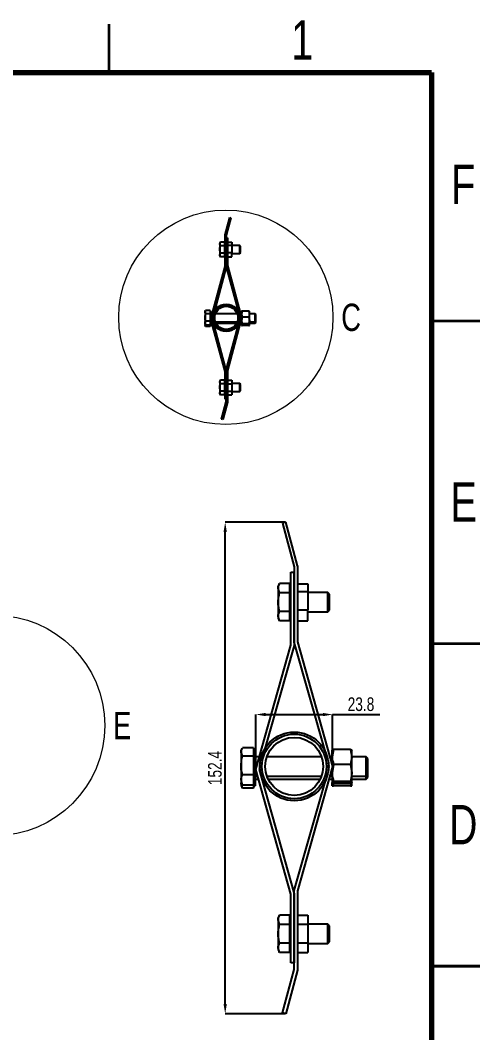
# Model space of a CAD drawing. Header units: millimetres. Extents: x -361 to 14022, y -1822 to 1455.
# Drawn here: x 4094.5 to 4165.8, y 136.6 to 293.5 of the extents above; entities that cross this region are included whole.
import ezdxf

# ---------------------------------------------------------------- set-up
doc = ezdxf.new("R2010")
doc.units = ezdxf.units.MM
doc.styles.add('SLDTEXTSTYLE0', font='TXT', dxfattribs={"width": 0.75})
doc.dimstyles.new('SLDDIMSTYLE11', dxfattribs={"dimtxt": 2.116667, "dimasz": 1.5, "dimexe": 0, "dimexo": 0.0625, "dimgap": 0.529167, "dimtad": 1, "dimdec": 1, "dimlfac": 2, "dimrnd": 1e-09, "dimzin": 12, "dimdsep": 46, "dimtxsty": 'SLDTEXTSTYLE0', "dimsah": 1, "dimcen": 0.09, "dimadec": 0, "dimazin": 3, "dimtfac": 1, "dimtdec": 1, "dimtofl": 0, "dimtmove": 0, "dimatfit": 3, "dimfxl": 1, "dimfrac": 2, "dimtolj": 1, "dimtzin": 12, "dimarcsym": 0})

# ---------------------------------------------------------------- blocks, each defined once
blk = doc.blocks.new('*D181')
at = {"color": 0, "linetype": 'Continuous', "lineweight": -2, "transparency": 16777216}
for p, q in [((4135.62, 215.7), (4126.29, 215.7)), ((4126.29, 141), (4126.29, 214.2)), ((4135.62, 139.5), (4126.29, 139.5))]:
    blk.add_line(p, q, dxfattribs=at)
at = {"color": 0, "linetype": 'Continuous', "transparency": 16777216}
for points in [[(4126.04, 214.2), (4126.54, 214.2), (4126.29, 215.7)], [(4126.04, 141), (4126.54, 141), (4126.29, 139.5)]]:
    blk.add_solid(points, dxfattribs=at)
at = {"layer": 'Defpoints', "color": 0, "linetype": 'Continuous', "transparency": 16777216}
for p in [(4126.29, 215.7), (4135.69, 215.7), (4135.69, 139.5)]:
    blk.add_point(p, dxfattribs=at)
at = {"color": 0, "linetype": 'Continuous', "lineweight": 18, "transparency": 16777216, "insert": (4124.7, 177.6), "char_height": 2.117, "attachment_point": 5, "rotation": 90, "style": 'SLDTEXTSTYLE0'}
blk.add_mtext('\\A1;152.4', dxfattribs=at)
blk = doc.blocks.new('*D182')
at = {"color": 0, "linetype": 'Continuous', "lineweight": -2, "transparency": 16777216}
for p, q in [((4131.05, 177.41), (4131.05, 185.89)), ((4132.55, 185.89), (4141.45, 185.89)), ((4142.95, 177.91), (4142.95, 185.89)), ((4142.95, 185.89), (4150.27, 185.89))]:
    blk.add_line(p, q, dxfattribs=at)
at = {"color": 0, "linetype": 'Continuous', "transparency": 16777216}
for points in [[(4132.55, 186.14), (4132.55, 185.64), (4131.05, 185.89)], [(4141.45, 186.14), (4141.45, 185.64), (4142.95, 185.89)]]:
    blk.add_solid(points, dxfattribs=at)
at = {"layer": 'Defpoints', "color": 0, "linetype": 'Continuous', "transparency": 16777216}
for p in [(4142.95, 185.89), (4142.95, 177.85), (4131.05, 177.35)]:
    blk.add_point(p, dxfattribs=at)
at = {"color": 0, "linetype": 'Continuous', "lineweight": 18, "transparency": 16777216, "insert": (4147.36, 187.48), "char_height": 2.117, "attachment_point": 5, "style": 'SLDTEXTSTYLE0'}
blk.add_mtext('\\A1;23.8', dxfattribs=at)

msp = doc.modelspace()

# ---------------------------------------------------------------- linework, layer by layer
at = {"color": 7, "linetype": 'Continuous', "lineweight": 35}
for p, q in [((4108.293202, 285.397813), (4108.293202, 292.897813)), ((4158.293202, 246.897813), (4165.793202, 246.897813)), ((4158.293202, 196.897813), (4165.793202, 196.897813)), ((4165.793202, 146.897813), (4158.293202, 146.897813)), ((4158.293202, 146.897813), (4165.793202, 146.897813))]:
    msp.add_line(p, q, dxfattribs=at)
at = {"color": 7, "linetype": 'Continuous', "lineweight": 70}
for p, q in [((3758.293202, 285.397813), (4158.293202, 285.397813)), ((4158.293202, 285.397813), (4158.293202, 8.397813))]:
    msp.add_line(p, q, dxfattribs=at)
at = {"color": 7, "linetype": 'Continuous', "lineweight": 25}
for p, q in [((4126.263749, 260.233712), (4126.988442, 262.938304)), ((4127.188442, 262.884715), (4126.463749, 260.180122)), ((4126.988442, 262.938304), (4127.188442, 262.884715)), ((4125.553065, 259.134823), (4125.463749, 258.980122)), ((4125.463749, 258.980122), (4125.463749, 258.846148)), ((4126.163749, 259.134823), (4125.553065, 259.134823)), ((4126.163749, 259.134823), (4126.163749, 258.846148)), ((4126.263749, 258.980122), (4126.163749, 258.980122)), ((4126.263749, 255.321061), (4126.263749, 260.233712)), ((4126.463749, 260.180122), (4126.463749, 255.294733)), ((4126.463749, 255.494733), (4126.463749, 259.780122)), ((4126.463749, 259.780122), (4126.663749, 259.780122)), ((4126.663749, 259.780122), (4126.663749, 255.521061)), ((4126.663749, 259.129051), (4127.303749, 259.129051)), ((4127.303749, 259.129051), (4127.303749, 258.654447)), ((4125.553065, 258.557472), (4125.463749, 258.846148)), ((4125.463749, 258.846148), (4125.463749, 257.980122)), ((4125.463749, 257.980122), (4125.463749, 257.114097)), ((4126.163749, 258.557472), (4125.553065, 258.557472)), ((4126.163749, 257.402772), (4125.553065, 257.402772)), ((4126.163749, 258.846148), (4126.163749, 258.557472)), ((4126.163749, 258.557472), (4126.163749, 257.980122)), ((4126.163749, 257.980122), (4126.163749, 257.402772)), ((4126.163749, 257.402772), (4126.163749, 257.114097)), ((4126.663749, 258.654447), (4127.303749, 258.654447)), ((4126.663749, 257.505519), (4127.303749, 257.505519)), ((4127.303749, 258.654447), (4127.303749, 257.505519)), ((4128.552849, 258.580122), (4127.303749, 258.580122)), ((4127.303749, 256.831194), (4127.303749, 257.505519)), ((4128.663749, 258.469222), (4128.552849, 258.580122)), ((4128.552849, 257.380122), (4128.552849, 258.580122)), ((4128.552849, 257.380122), (4128.663749, 257.491022)), ((4128.663749, 257.491022), (4128.663749, 258.469222)), ((4125.553065, 256.825422), (4125.463749, 257.114097)), ((4125.463749, 257.114097), (4125.463749, 256.980122)), ((4125.463749, 256.980122), (4125.553065, 256.825422)), ((4126.163749, 256.825422), (4125.553065, 256.825422)), ((4126.163749, 257.114097), (4126.163749, 256.825422)), ((4126.163749, 256.980122), (4126.263749, 256.980122)), ((4126.663749, 256.831194), (4127.303749, 256.831194)), ((4127.303749, 257.380122), (4128.552849, 257.380122)), ((4124.082631, 247.180122), (4126.263749, 255.321061)), ((4126.463749, 255.294733), (4124.636542, 248.474752)), ((4128.400019, 248.267681), (4126.463749, 255.494733)), ((4126.663749, 255.521061), (4128.844867, 247.380122)), ((4123.235537, 248.504463), (4123.163749, 248.380122)), ((4123.163749, 248.380122), (4123.163749, 248.27244)), ((4123.253065, 248.01182), (4123.163749, 248.27244)), ((4123.163749, 248.27244), (4123.163749, 247.435351)), ((4123.938749, 248.53306), (4123.253065, 248.53306)), ((4123.938749, 248.01182), (4123.253065, 248.01182)), ((4123.938749, 248.53306), (4123.938749, 248.27244)), ((4124.038749, 248.380122), (4123.938749, 248.380122)), ((4123.938749, 248.27244), (4123.938749, 248.01182)), ((4123.938749, 248.01182), (4123.938749, 247.435351)), ((4124.038749, 248.380122), (4124.038749, 247.435351)), ((4124.296967, 247.980122), (4124.038749, 247.980122)), ((4128.160805, 247.980122), (4124.766693, 247.980122)), ((4128.818749, 247.980122), (4128.684115, 247.980122)), ((4128.908065, 248.437988), (4128.818749, 247.973091)), ((4128.822333, 248.38633), (4128.818749, 248.380122)), ((4128.818749, 247.973091), (4128.818749, 248.379927)), ((4129.949433, 248.437988), (4128.908065, 248.437988)), ((4129.949433, 248.437988), (4130.038749, 247.973091)), ((4130.038749, 248.380122), (4130.035165, 248.38633)), ((4130.038749, 247.973091), (4130.038749, 248.379927)), ((4130.927849, 247.980122), (4130.038749, 247.980122)), ((4131.038749, 247.869222), (4130.927849, 247.980122)), ((4130.927849, 246.780122), (4130.927849, 247.980122)), ((4123.163749, 247.435351), (4123.163749, 246.543033)), ((4123.253065, 246.227184), (4123.163749, 246.543033)), ((4123.163749, 246.543033), (4123.163749, 246.380122)), ((4123.938749, 246.858882), (4123.253065, 246.858882)), ((4123.938749, 247.435351), (4123.938749, 246.858882)), ((4123.938749, 246.858882), (4123.938749, 246.543033)), ((4123.938749, 246.543033), (4123.938749, 246.227184)), ((4124.038749, 247.435351), (4124.038749, 246.380122)), ((4124.038749, 246.780122), (4124.189799, 246.780122)), ((4124.038749, 246.580122), (4124.243383, 246.580122)), ((4126.263749, 239.039183), (4124.082631, 247.180122)), ((4124.334028, 247.345632), (4124.289685, 247.180122)), ((4124.289685, 247.180122), (4126.463749, 239.065511)), ((4124.396853, 246.780122), (4124.420003, 246.780122)), ((4124.450437, 246.580122), (4124.489692, 246.580122)), ((4124.766693, 246.780122), (4128.160805, 246.780122)), ((4124.851298, 246.580122), (4128.076201, 246.580122)), ((4126.463749, 239.265511), (4128.400019, 246.492564)), ((4128.844867, 247.380122), (4126.663749, 239.239183)), ((4128.637813, 247.380122), (4128.584398, 247.579492)), ((4128.584398, 247.180753), (4128.637813, 247.380122)), ((4128.630531, 246.580122), (4128.818749, 246.580122)), ((4128.684115, 246.780122), (4128.818749, 246.780122)), ((4128.818749, 247.973091), (4128.818749, 247.477605)), ((4128.908065, 247.508193), (4128.818749, 246.979261)), ((4128.818749, 247.282639), (4128.818749, 246.979261)), ((4128.818749, 246.979261), (4128.818749, 246.386292)), ((4129.949433, 247.508193), (4128.908065, 247.508193)), ((4129.949433, 246.450328), (4128.908065, 246.450328)), ((4129.949433, 247.508193), (4130.038749, 246.979261)), ((4130.038749, 246.979261), (4130.038749, 247.973091)), ((4130.038749, 246.386292), (4130.038749, 246.979261)), ((4130.038749, 246.780122), (4130.927849, 246.780122)), ((4130.038749, 246.580122), (4130.927849, 246.580122)), ((4130.927849, 246.780122), (4131.038749, 246.891022)), ((4130.927849, 246.580122), (4130.927849, 246.780122)), ((4130.927849, 246.580122), (4131.038749, 246.691022)), ((4131.038749, 246.891022), (4131.038749, 247.869222)), ((4131.038749, 246.691022), (4131.038749, 246.891022)), ((4123.163749, 246.380122), (4123.235537, 246.255781)), ((4123.163749, 246.380122), (4123.163749, 246.314097)), ((4123.253065, 246.025422), (4123.163749, 246.314097)), ((4123.163749, 246.314097), (4123.163749, 246.180122)), ((4123.163749, 246.180122), (4123.253065, 246.025422)), ((4123.241343, 246.259133), (4123.253065, 246.227184)), ((4123.938749, 246.227184), (4123.253065, 246.227184)), ((4123.938749, 246.025422), (4123.253065, 246.025422)), ((4123.938749, 246.380122), (4124.038749, 246.380122)), ((4123.938749, 246.227184), (4123.938749, 246.025422)), ((4123.938749, 246.180122), (4124.038749, 246.180122)), ((4124.038749, 246.380122), (4124.038749, 246.180122)), ((4128.818749, 246.180123), (4128.818749, 246.386292)), ((4128.818749, 246.380122), (4128.822333, 246.373914)), ((4128.883667, 246.30869), (4128.908065, 246.181006)), ((4129.949433, 246.322256), (4128.908065, 246.322256)), ((4129.949433, 246.181006), (4128.908065, 246.181006)), ((4129.949433, 246.179241), (4128.908065, 246.179241)), ((4129.973832, 246.30869), (4129.949433, 246.181006)), ((4130.035165, 246.373914), (4130.038749, 246.380122)), ((4130.038749, 246.180123), (4130.038749, 246.386292)), ((4126.263749, 234.780122), (4126.263749, 239.039183)), ((4126.463749, 234.380122), (4126.463749, 239.265511)), ((4126.463749, 239.065511), (4126.463749, 234.780122)), ((4126.663749, 239.239183), (4126.663749, 234.326532)), ((4125.553065, 237.734823), (4125.463749, 237.580122)), ((4125.463749, 237.580122), (4125.463749, 237.446148)), ((4125.553065, 237.157472), (4125.463749, 237.446148)), ((4125.463749, 237.446148), (4125.463749, 236.580122)), ((4126.163749, 237.734823), (4125.553065, 237.734823)), ((4126.163749, 237.157472), (4125.553065, 237.157472)), ((4126.163749, 237.734823), (4126.163749, 237.446148)), ((4126.263749, 237.580122), (4126.163749, 237.580122)), ((4126.163749, 237.446148), (4126.163749, 237.157472)), ((4126.163749, 237.157472), (4126.163749, 236.580122)), ((4126.663749, 237.73463), (4127.303749, 237.73463)), ((4126.663749, 237.175661), (4127.303749, 237.175661)), ((4127.303749, 237.73463), (4127.303749, 237.175661)), ((4128.552849, 237.180122), (4127.303749, 237.180122)), ((4127.303749, 237.175661), (4127.303749, 236.021154)), ((4128.663749, 237.069222), (4128.552849, 237.180122)), ((4128.552849, 235.980122), (4128.552849, 237.180122)), ((4128.663749, 236.091022), (4128.663749, 237.069222)), ((4125.463749, 236.580122), (4125.463749, 235.714097)), ((4125.553065, 235.425422), (4125.463749, 235.714097)), ((4125.463749, 235.714097), (4125.463749, 235.580122)), ((4125.463749, 235.580122), (4125.553065, 235.425422)), ((4126.163749, 236.002772), (4125.553065, 236.002772)), ((4126.163749, 235.425422), (4125.553065, 235.425422)), ((4126.163749, 236.580122), (4126.163749, 236.002772)), ((4126.163749, 236.002772), (4126.163749, 235.714097)), ((4126.163749, 235.714097), (4126.163749, 235.425422)), ((4126.163749, 235.580122), (4126.263749, 235.580122)), ((4126.663749, 236.021154), (4127.303749, 236.021154)), ((4126.663749, 235.425615), (4127.303749, 235.425615)), ((4127.303749, 236.021154), (4127.303749, 235.425615)), ((4127.303749, 235.980122), (4128.552849, 235.980122)), ((4128.552849, 235.980122), (4128.663749, 236.091022)), ((4125.739056, 231.67553), (4126.463749, 234.380122)), ((4126.663749, 234.326532), (4125.939056, 231.62194)), ((4126.463749, 234.780122), (4126.263749, 234.780122)), ((4125.939056, 231.62194), (4125.739056, 231.67553))]:
    msp.add_line(p, q, dxfattribs=at)
for p, q in [((4135.687329, 215.698502), (4135.187271, 215.564513)), ((4136.499157, 207.936237), (4136.999215, 207.936237))]:
    msp.add_line(p, q)
at = {"linetype": 'Continuous', "lineweight": 25}
for p, q in [((4135.187271, 215.564513), (4136.999215, 208.802245)), ((4137.499273, 208.936237), (4135.687329, 215.698502)), ((4136.999215, 208.802245), (4136.999215, 196.587356)), ((4137.499273, 208.936237), (4137.499273, 197.153241)), ((4136.499157, 196.653182), (4136.499157, 207.936237)), ((4136.999215, 197.087413), (4136.999215, 207.80213)), ((4134.722242, 206.188695), (4134.498925, 205.801898)), ((4134.498925, 205.801898), (4134.498925, 205.466924)), ((4136.249128, 206.188695), (4134.722242, 206.188695)), ((4136.249128, 206.188695), (4136.249128, 205.466924)), ((4136.499157, 205.801898), (4136.249128, 205.801898)), ((4137.499273, 206.174263), (4139.099459, 206.174263)), ((4139.099459, 206.174263), (4139.099459, 204.987617)), ((4134.722242, 204.74515), (4134.498925, 205.466924)), ((4134.498925, 205.466924), (4134.498925, 203.301608)), ((4136.249128, 204.74515), (4134.722242, 204.74515)), ((4136.249128, 205.466924), (4136.249128, 204.74515)), ((4136.249128, 204.74515), (4136.249128, 203.301608)), ((4137.499273, 204.987617), (4139.099459, 204.987617)), ((4139.099459, 204.987617), (4139.099459, 202.114962)), ((4142.222571, 204.801781), (4139.099459, 204.801781)), ((4142.499853, 204.5245), (4142.222571, 204.801781)), ((4142.222571, 201.801435), (4142.222571, 204.801781)), ((4142.499853, 202.078716), (4142.499853, 204.5245)), ((4134.498925, 203.301608), (4134.498925, 201.136292)), ((4136.249128, 203.301608), (4136.249128, 201.858064)), ((4134.722242, 200.414521), (4134.498925, 201.136292)), ((4134.498925, 201.136292), (4134.498925, 200.801318)), ((4136.249128, 201.858064), (4134.722242, 201.858064)), ((4136.249128, 201.858064), (4136.249128, 201.136292)), ((4136.249128, 201.136292), (4136.249128, 200.414521)), ((4137.499273, 202.114962), (4139.099459, 202.114962)), ((4139.099459, 200.428953), (4139.099459, 202.114962)), ((4139.099459, 201.801435), (4142.222571, 201.801435)), ((4142.222571, 201.801435), (4142.499853, 202.078716)), ((4134.498925, 200.801318), (4134.722242, 200.414521)), ((4136.249128, 200.414521), (4134.722242, 200.414521)), ((4136.249128, 200.801318), (4136.499157, 200.801318)), ((4137.499273, 200.428953), (4139.099459, 200.428953)), ((4131.04573, 177.348473), (4136.499157, 196.653182)), ((4136.999215, 196.587356), (4132.430667, 180.585423)), ((4141.840451, 180.067686), (4136.999215, 197.087413)), ((4137.499273, 197.153241), (4142.9527, 177.848531)), ((4128.927749, 180.65971), (4128.748257, 180.348821)), ((4130.685982, 180.731211), (4128.971574, 180.731211)), ((4130.685982, 180.731211), (4130.685982, 180.079585)), ((4143.110715, 180.493503), (4142.887398, 179.331124)), ((4145.714435, 180.493503), (4143.110715, 180.493503)), ((4145.714435, 180.493503), (4145.937752, 179.331124)), ((4128.748257, 180.348821), (4128.748257, 180.079585)), ((4128.971574, 179.427959), (4128.748257, 180.079585)), ((4128.748257, 180.079585), (4128.748257, 177.986619)), ((4130.685982, 179.427959), (4128.971574, 179.427959)), ((4130.936011, 180.348821), (4130.685982, 180.348821)), ((4130.685982, 180.079585), (4130.685982, 179.427959)), ((4130.685982, 179.427959), (4130.685982, 177.986619)), ((4130.936011, 180.348821), (4130.936011, 177.986619)), ((4131.581631, 179.348705), (4130.936011, 179.348705)), ((4141.242348, 179.348705), (4132.756081, 179.348705)), ((4142.887398, 179.348705), (4142.550774, 179.348705)), ((4142.89636, 180.364344), (4142.887398, 180.348821)), ((4142.887398, 179.331124), (4142.887398, 180.348333)), ((4142.887398, 179.331124), (4142.887398, 178.092267)), ((4145.937752, 180.348821), (4145.928791, 180.364344)), ((4145.937752, 179.331124), (4145.937752, 180.348333)), ((4148.16076, 179.348705), (4145.937752, 179.348705)), ((4145.937752, 176.846261), (4145.937752, 179.331124)), ((4148.438043, 179.071423), (4148.16076, 179.348705)), ((4148.16076, 175.848299), (4148.16076, 179.348705)), ((4148.438043, 176.125581), (4148.438043, 179.071423)), ((4128.748257, 177.986619), (4128.748257, 175.755565)), ((4130.685982, 177.986619), (4130.685982, 176.545279)), ((4130.936011, 177.986619), (4130.936011, 175.348241)), ((4131.674295, 177.762295), (4131.563424, 177.348473)), ((4142.9527, 177.848531), (4137.499273, 158.543822)), ((4142.435006, 177.848531), (4142.301453, 178.347013)), ((4142.301453, 177.350049), (4142.435006, 177.848531)), ((4143.110715, 178.168746), (4142.887398, 176.846261)), ((4142.887398, 177.604795), (4142.887398, 176.846261)), ((4145.714435, 178.168746), (4143.110715, 178.168746)), ((4145.714435, 178.168746), (4145.937752, 176.846261)), ((4130.685982, 176.545279), (4128.971574, 176.545279)), ((4130.685982, 176.545279), (4130.685982, 175.755565)), ((4130.936011, 176.348357), (4131.31368, 176.348357)), ((4130.936011, 175.848299), (4131.447656, 175.848299)), ((4136.499157, 158.043763), (4131.04573, 177.348473)), ((4131.563424, 177.348473), (4136.999215, 158.109591)), ((4131.831375, 176.348357), (4131.889255, 176.348357)), ((4131.96535, 175.848299), (4132.0635, 175.848299)), ((4132.756081, 176.348357), (4141.242348, 176.348357)), ((4132.967618, 175.848299), (4141.030812, 175.848299)), ((4142.416798, 175.848299), (4142.887398, 175.848299)), ((4142.550774, 176.348357), (4142.887398, 176.348357)), ((4142.887398, 176.846261), (4142.887398, 175.363667)), ((4145.937752, 175.363667), (4145.937752, 176.846261)), ((4145.937752, 176.348357), (4148.16076, 176.348357)), ((4145.937752, 175.848299), (4148.16076, 175.848299)), ((4148.16076, 176.348357), (4148.438043, 176.625639)), ((4148.16076, 175.848299), (4148.438043, 176.125581)), ((4128.971574, 174.965851), (4128.748257, 175.755565)), ((4128.748257, 175.755565), (4128.748257, 175.348241)), ((4128.748257, 175.348241), (4128.927749, 175.037352)), ((4128.748257, 175.348241), (4128.748257, 175.183158)), ((4128.971574, 174.461387), (4128.748257, 175.183158)), ((4128.748257, 175.183158), (4128.748257, 174.848183)), ((4128.748257, 174.848183), (4128.971574, 174.461387)), ((4128.942264, 175.045732), (4128.971574, 174.965851)), ((4130.685982, 174.965851), (4128.971574, 174.965851)), ((4130.685982, 174.461387), (4128.971574, 174.461387)), ((4130.685982, 175.755565), (4130.685982, 174.461387)), ((4130.685982, 175.348241), (4130.936011, 175.348241)), ((4130.685982, 174.848183), (4130.936011, 174.848183)), ((4130.936011, 175.348241), (4130.936011, 174.848183)), ((4136.999215, 158.609648), (4141.840451, 175.629377)), ((4142.887398, 174.848186), (4142.887398, 175.363667)), ((4142.887398, 175.348241), (4142.89636, 175.332719)), ((4143.049711, 175.169639), (4143.110715, 174.850392)), ((4145.714435, 175.523775), (4143.110715, 175.523775)), ((4145.714435, 175.20356), (4143.110715, 175.20356)), ((4145.714435, 174.850392), (4143.110715, 174.850392)), ((4145.714435, 174.84598), (4143.110715, 174.84598)), ((4145.77544, 175.169639), (4145.714435, 174.850392)), ((4145.928791, 175.332719), (4145.937752, 175.348241)), ((4145.937752, 174.848186), (4145.937752, 175.363667)), ((4136.999215, 146.39476), (4136.999215, 158.609648)), ((4137.499273, 158.543822), (4137.499273, 146.260768)), ((4136.499157, 147.394874), (4136.499157, 158.043763)), ((4136.999215, 158.109591), (4136.999215, 147.394874)), ((4134.722242, 154.782483), (4134.498925, 154.395686)), ((4134.498925, 154.395686), (4134.498925, 154.060712)), ((4134.722242, 153.338941), (4134.498925, 154.060712)), ((4134.498925, 154.060712), (4134.498925, 151.895396)), ((4136.249128, 154.782483), (4134.722242, 154.782483)), ((4136.249128, 154.782483), (4136.249128, 154.060712)), ((4136.499157, 154.395686), (4136.249128, 154.395686)), ((4136.249128, 154.060712), (4136.249128, 153.338941)), ((4137.499273, 154.782001), (4139.099459, 154.782001)), ((4139.099459, 154.782001), (4139.099459, 153.384417)), ((4136.249128, 153.338941), (4134.722242, 153.338941)), ((4136.249128, 153.338941), (4136.249128, 151.895396)), ((4137.499273, 153.384417), (4139.099459, 153.384417)), ((4142.222571, 153.39557), (4139.099459, 153.39557)), ((4139.099459, 153.384417), (4139.099459, 150.497813)), ((4142.499853, 153.118289), (4142.222571, 153.39557)), ((4142.222571, 150.395223), (4142.222571, 153.39557)), ((4142.499853, 150.672504), (4142.499853, 153.118289)), ((4134.498925, 151.895396), (4134.498925, 149.730081)), ((4136.249128, 151.895396), (4136.249128, 150.451854)), ((4142.222571, 150.395223), (4142.499853, 150.672504)), ((4134.722242, 149.00831), (4134.498925, 149.730081)), ((4134.498925, 149.730081), (4134.498925, 149.395107)), ((4134.498925, 149.395107), (4134.722242, 149.00831)), ((4136.249128, 150.451854), (4134.722242, 150.451854)), ((4136.249128, 150.451854), (4136.249128, 149.730081)), ((4136.249128, 149.730081), (4136.249128, 149.00831)), ((4136.249128, 149.395107), (4136.499157, 149.395107)), ((4137.499273, 150.497813), (4139.099459, 150.497813)), ((4139.099459, 150.497813), (4139.099459, 149.008792)), ((4139.099459, 150.395223), (4142.222571, 150.395223)), ((4136.249128, 149.00831), (4134.722242, 149.00831)), ((4137.499273, 149.008792), (4139.099459, 149.008792)), ((4135.187271, 139.632491), (4136.999215, 146.39476)), ((4137.499273, 146.260768), (4135.687329, 139.498503)), ((4136.999215, 147.394874), (4136.499157, 147.394874)), ((4135.687329, 139.498503), (4135.187271, 139.632491))]:
    msp.add_line(p, q, dxfattribs=at)
at = {"color": 7, "linetype": 'Continuous', "lineweight": 18}
for centre, radius in [((4126.385985, 247.464454), 16.623248), ((4090.520585, 184.192082), 17.082668)]:
    msp.add_circle(centre, radius, dxfattribs=at)
at = {"color": 7, "linetype": 'Continuous', "lineweight": 25}
for radius in [2.13, 2, 1.8]:
    msp.add_circle((4126.463749, 247.380122), radius, dxfattribs=at)
at = {"linetype": 'Continuous', "lineweight": 25}
for radius in [5.325618, 5.00058, 4.500522]:
    msp.add_circle((4136.999215, 177.848531), radius, dxfattribs=at)
at = {"color": 7, "linetype": 'Continuous', "lineweight": 25}
for points, knots in [([(4125.463749, 258.846148), (4125.463838, 258.852991), (4125.465109, 258.950473), (4125.510687, 259.046001), (4125.553065, 259.134823)], [0, 0, 0, 0, 0.0702005767, 1, 1, 1, 1]), ([(4125.463749, 257.980122), (4125.475002, 258.134347), (4125.489264, 258.329815), (4125.541949, 258.517806), (4125.553065, 258.557472)], [0, 0, 0, 0, 0.7889992378, 1, 1, 1, 1]), ([(4125.553065, 257.402772), (4125.516539, 257.549046), (4125.468987, 257.73947), (4125.464735, 257.934829), (4125.463749, 257.980122)], [0, 0, 0, 0, 0.7681507272, 1, 1, 1, 1]), ([(4125.463749, 257.114097), (4125.463838, 257.12094), (4125.465109, 257.218422), (4125.510687, 257.31395), (4125.553065, 257.402772)], [0, 0, 0, 0, 0.0702005767, 1, 1, 1, 1]), ([(4123.163749, 248.27244), (4123.163828, 248.278619), (4123.164816, 248.355833), (4123.204674, 248.4315), (4123.241343, 248.501112)], [0, 0, 0, 0, 0.0800192478, 1, 1, 1, 1]), ([(4123.163749, 247.435351), (4123.175002, 247.58934), (4123.189264, 247.78451), (4123.241949, 247.972214), (4123.253065, 248.01182)], [0, 0, 0, 0, 0.7889992377, 1, 1, 1, 1]), ([(4128.908065, 248.437988), (4128.894582, 248.432612), (4128.842232, 248.411739), (4128.828755, 248.390053), (4128.818749, 248.373952)], [0, 0, 0, 0, 0.2575513451, 1, 1, 1, 1]), ([(4129.949433, 248.437988), (4129.962916, 248.432612), (4130.015267, 248.411739), (4130.028743, 248.390053), (4130.038749, 248.373952)], [0, 0, 0, 0, 0.2575513451, 1, 1, 1, 1]), ([(4123.253065, 246.858882), (4123.216539, 247.004933), (4123.168987, 247.195066), (4123.164735, 247.390126), (4123.163749, 247.435351)], [0, 0, 0, 0, 0.7681507276, 1, 1, 1, 1]), ([(4123.163749, 246.543033), (4123.163838, 246.55052), (4123.165109, 246.657179), (4123.210687, 246.761699), (4123.253065, 246.858882)], [0, 0, 0, 0, 0.0702005767, 1, 1, 1, 1]), ([(4128.818749, 247.973091), (4128.818838, 247.96207), (4128.820109, 247.805079), (4128.865687, 247.651237), (4128.908065, 247.508193)], [0, 0, 0, 0, 0.0702005767, 1, 1, 1, 1]), ([(4128.818749, 246.979261), (4128.818838, 246.966722), (4128.820109, 246.788107), (4128.865687, 246.613074), (4128.908065, 246.450328)], [0, 0, 0, 0, 0.0702005767, 1, 1, 1, 1]), ([(4128.908065, 246.450328), (4128.894582, 246.444952), (4128.842232, 246.424079), (4128.828755, 246.402393), (4128.818749, 246.386292)], [0, 0, 0, 0, 0.2575513451, 1, 1, 1, 1]), ([(4130.038749, 247.973091), (4130.03866, 247.96207), (4130.037389, 247.805079), (4129.991811, 247.651237), (4129.949433, 247.508193)], [0, 0, 0, 0, 0.0702005767, 1, 1, 1, 1]), ([(4130.038749, 246.979261), (4130.03866, 246.966722), (4130.037389, 246.788107), (4129.991811, 246.613074), (4129.949433, 246.450328)], [0, 0, 0, 0, 0.0702005767, 1, 1, 1, 1]), ([(4129.949433, 246.450328), (4129.962916, 246.444952), (4130.015267, 246.424079), (4130.028743, 246.402393), (4130.038749, 246.386292)], [0, 0, 0, 0, 0.2575513451, 1, 1, 1, 1]), ([(4123.163749, 246.314097), (4123.163479, 246.320956), (4123.162832, 246.33743), (4123.169654, 246.353574), (4123.173636, 246.362997)], [0, 0, 0, 0, 0.4163617226, 1, 1, 1, 1]), ([(4128.818749, 246.386292), (4128.820075, 246.380469), (4128.82501, 246.358794), (4128.872981, 246.337691), (4128.908065, 246.322256)], [0, 0, 0, 0, 0.2686336051, 1, 1, 1, 1]), ([(4128.818749, 246.180123), (4128.820075, 246.180204), (4128.82501, 246.180502), (4128.872981, 246.180793), (4128.908065, 246.181006)], [0, 0, 0, 0, 0.26863360506, 1, 1, 1, 1]), ([(4128.908065, 246.179241), (4128.894582, 246.179315), (4128.842232, 246.179603), (4128.828755, 246.179902), (4128.818749, 246.180123)], [0, 0, 0, 0, 0.2575513451, 1, 1, 1, 1]), ([(4130.038749, 246.386292), (4130.037423, 246.380469), (4130.032488, 246.358794), (4129.984517, 246.337691), (4129.949433, 246.322256)], [0, 0, 0, 0, 0.2686336051, 1, 1, 1, 1]), ([(4130.038749, 246.180123), (4130.037423, 246.180204), (4130.032488, 246.180502), (4129.984517, 246.180793), (4129.949433, 246.181006)], [0, 0, 0, 0, 0.2686336051, 1, 1, 1, 1]), ([(4129.949433, 246.179241), (4129.962916, 246.179315), (4130.015267, 246.179603), (4130.028743, 246.179902), (4130.038749, 246.180123)], [0, 0, 0, 0, 0.2575513451, 1, 1, 1, 1]), ([(4125.463749, 237.446148), (4125.463838, 237.452991), (4125.465109, 237.550473), (4125.510687, 237.646001), (4125.553065, 237.734823)], [0, 0, 0, 0, 0.0702005767, 1, 1, 1, 1]), ([(4125.463749, 236.580122), (4125.475002, 236.734347), (4125.489264, 236.929815), (4125.541949, 237.117806), (4125.553065, 237.157472)], [0, 0, 0, 0, 0.7889992378, 1, 1, 1, 1]), ([(4125.553065, 236.002772), (4125.516539, 236.149046), (4125.468987, 236.33947), (4125.464735, 236.534829), (4125.463749, 236.580122)], [0, 0, 0, 0, 0.7681507272, 1, 1, 1, 1]), ([(4125.463749, 235.714097), (4125.463838, 235.72094), (4125.465109, 235.818422), (4125.510687, 235.91395), (4125.553065, 236.002772)], [0, 0, 0, 0, 0.0702005767, 1, 1, 1, 1])]:
    msp.add_open_spline(points, degree=3, knots=knots, dxfattribs=at)
at = {"linetype": 'Continuous', "lineweight": 25}
for points, knots in [([(4134.498925, 205.466924), (4134.499161, 205.484054), (4134.502653, 205.736954), (4134.616296, 205.970742), (4134.722242, 206.188695)], [0, 0, 0, 0, 0.0677381249, 1, 1, 1, 1]), ([(4134.498925, 203.301608), (4134.527061, 203.687214), (4134.562721, 204.175942), (4134.694447, 204.645973), (4134.722242, 204.74515)], [0, 0, 0, 0, 0.7889992335, 1, 1, 1, 1]), ([(4134.722242, 201.858064), (4134.630914, 202.223792), (4134.512021, 202.699908), (4134.50139, 203.18836), (4134.498925, 203.301608)], [0, 0, 0, 0, 0.7681501707, 1, 1, 1, 1]), ([(4134.498925, 201.136292), (4134.499161, 201.153424), (4134.502653, 201.406323), (4134.616296, 201.640112), (4134.722242, 201.858064)], [0, 0, 0, 0, 0.0677405747, 1, 1, 1, 1]), ([(4128.748257, 180.079585), (4128.748474, 180.095061), (4128.751316, 180.297466), (4128.850585, 180.481431), (4128.942264, 180.65133)], [0, 0, 0, 0, 0.07646096589, 1, 1, 1, 1]), ([(4143.110715, 180.493503), (4143.077965, 180.481844), (4142.989339, 180.450294), (4142.926816, 180.378597), (4142.887398, 180.333395)], [0, 0, 0, 0, 0.36953710428, 1, 1, 1, 1]), ([(4145.714435, 180.493503), (4145.747186, 180.481844), (4145.835812, 180.450294), (4145.898335, 180.378597), (4145.937752, 180.333395)], [0, 0, 0, 0, 0.36953710428, 1, 1, 1, 1]), ([(4128.748257, 177.986619), (4128.776396, 178.371648), (4128.812061, 178.859652), (4128.94378, 179.328934), (4128.971574, 179.427959)], [0, 0, 0, 0, 0.7889864575, 1, 1, 1, 1]), ([(4142.887398, 179.331124), (4142.887624, 179.303563), (4142.89086, 178.908327), (4143.004759, 178.525177), (4143.110715, 178.168746)], [0, 0, 0, 0, 0.0697352508, 1, 1, 1, 1]), ([(4145.937752, 179.331124), (4145.937527, 179.303563), (4145.934291, 178.908327), (4145.820392, 178.525177), (4145.714435, 178.168746)], [0, 0, 0, 0, 0.0697352508, 1, 1, 1, 1]), ([(4128.971574, 176.545279), (4128.880247, 176.910441), (4128.761355, 177.385815), (4128.750722, 177.873544), (4128.748257, 177.986619)], [0, 0, 0, 0, 0.7681598182, 1, 1, 1, 1]), ([(4128.748257, 175.755565), (4128.748491, 175.774304), (4128.751918, 176.048843), (4128.865627, 176.305832), (4128.971574, 176.545279)], [0, 0, 0, 0, 0.068257493, 1, 1, 1, 1]), ([(4142.887398, 176.846261), (4142.887622, 176.814907), (4142.89082, 176.367226), (4143.004758, 175.930197), (4143.110715, 175.523775)], [0, 0, 0, 0, 0.0700352075, 1, 1, 1, 1]), ([(4145.937752, 176.846261), (4145.937529, 176.814907), (4145.934331, 176.367226), (4145.820393, 175.930197), (4145.714435, 175.523775)], [0, 0, 0, 0, 0.0700352075, 1, 1, 1, 1]), ([(4128.748257, 175.183158), (4128.74765, 175.200436), (4128.746158, 175.24288), (4128.762995, 175.282143), (4128.772978, 175.305423)], [0, 0, 0, 0, 0.4070814854, 1, 1, 1, 1]), ([(4143.110715, 175.523775), (4143.077965, 175.512116), (4142.989339, 175.480567), (4142.926816, 175.40887), (4142.887398, 175.363667)], [0, 0, 0, 0, 0.36953710428, 1, 1, 1, 1]), ([(4142.887398, 175.363667), (4142.89266, 175.34858), (4142.924357, 175.257678), (4143.025969, 175.22817), (4143.110715, 175.20356)], [0, 0, 0, 0, 0.1659774419, 1, 1, 1, 1]), ([(4142.887398, 174.848186), (4142.893301, 174.848392), (4142.967702, 174.850992), (4143.042162, 174.85068), (4143.110715, 174.850392)], [0, 0, 0, 0, 0.0793408653, 1, 1, 1, 1]), ([(4143.110715, 174.84598), (4143.079153, 174.846119), (4143.00471, 174.846448), (4142.930274, 174.847551), (4142.887398, 174.848186)], [0, 0, 0, 0, 0.4239884845, 1, 1, 1, 1]), ([(4145.714435, 175.523775), (4145.747186, 175.512116), (4145.835812, 175.480567), (4145.898335, 175.40887), (4145.937752, 175.363667)], [0, 0, 0, 0, 0.36953710428, 1, 1, 1, 1]), ([(4145.937752, 175.363667), (4145.932491, 175.34858), (4145.900793, 175.257678), (4145.799182, 175.22817), (4145.714435, 175.20356)], [0, 0, 0, 0, 0.1659781953, 1, 1, 1, 1]), ([(4145.937752, 174.848186), (4145.931849, 174.848392), (4145.857449, 174.850992), (4145.782988, 174.85068), (4145.714435, 174.850392)], [0, 0, 0, 0, 0.0793429495, 1, 1, 1, 1]), ([(4145.714435, 174.84598), (4145.745998, 174.846119), (4145.820441, 174.846448), (4145.894877, 174.847551), (4145.937752, 174.848186)], [0, 0, 0, 0, 0.4239884845, 1, 1, 1, 1]), ([(4134.498925, 154.060712), (4134.499161, 154.077844), (4134.502653, 154.330743), (4134.616296, 154.564532), (4134.722242, 154.782483)], [0, 0, 0, 0, 0.0677405747, 1, 1, 1, 1]), ([(4134.498925, 151.895396), (4134.527061, 152.281002), (4134.562721, 152.769731), (4134.694447, 153.239763), (4134.722242, 153.338941)], [0, 0, 0, 0, 0.7889982623, 1, 1, 1, 1]), ([(4134.722242, 150.451854), (4134.630914, 150.817582), (4134.512021, 151.293697), (4134.50139, 151.782149), (4134.498925, 151.895396)], [0, 0, 0, 0, 0.7681511477, 1, 1, 1, 1]), ([(4134.498925, 149.730081), (4134.499161, 149.747212), (4134.502653, 150.000112), (4134.616296, 150.233902), (4134.722242, 150.451854)], [0, 0, 0, 0, 0.0677404166, 1, 1, 1, 1])]:
    msp.add_open_spline(points, degree=3, knots=knots, dxfattribs=at)

# ---------------------------------------------------------------- texts
at = {"color": 7, "linetype": 'Continuous', "lineweight": 0, "char_height": 6.096, "attachment_point": 2, "style": 'SLDTEXTSTYLE0'}
for s, insert in [('1', (4138.231818, 293.511504)), ('F', (4163.229702, 271.123504)), ('E', (4163.303785, 221.873504)), ('D', (4163.223352, 171.873504))]:
    msp.add_mtext(s, dxfattribs=dict(at, insert=insert))
at = {"color": 7, "linetype": 'Continuous', "lineweight": 18, "char_height": 4.233333, "attachment_point": 1, "style": 'SLDTEXTSTYLE0'}
for s, insert in [('C', (4144.296079, 249.578532)), ('E', (4108.890276, 186.306131))]:
    msp.add_mtext(s, dxfattribs=dict(at, insert=insert))

# ---------------------------------------------------------------- dimensions: what is measured, and where the dimension line sits
at = {"linetype": 'Continuous', "lineweight": 18}
dim = msp.add_linear_dim(base=(4126.289368, 215.698502), p1=(4135.687329, 139.498503), p2=(4135.687329, 215.698502), angle=90, dimstyle='SLDDIMSTYLE11', dxfattribs=at)
dim.commit()
dim.dimension.update_dxf_attribs({"geometry": '*D181', "text_midpoint": (4126.289368, 177.598502), "dimtype": 160})
dim = msp.add_linear_dim(base=(4142.9527, 185.89227), p1=(4131.04573, 177.348473), p2=(4142.9527, 177.848531), dimstyle='SLDDIMSTYLE11', dxfattribs=at)
dim.commit()
dim.dimension.update_dxf_attribs({"geometry": '*D182', "text_midpoint": (4147.363117, 185.89227), "dimtype": 160})

doc.saveas('drawing.dxf')
